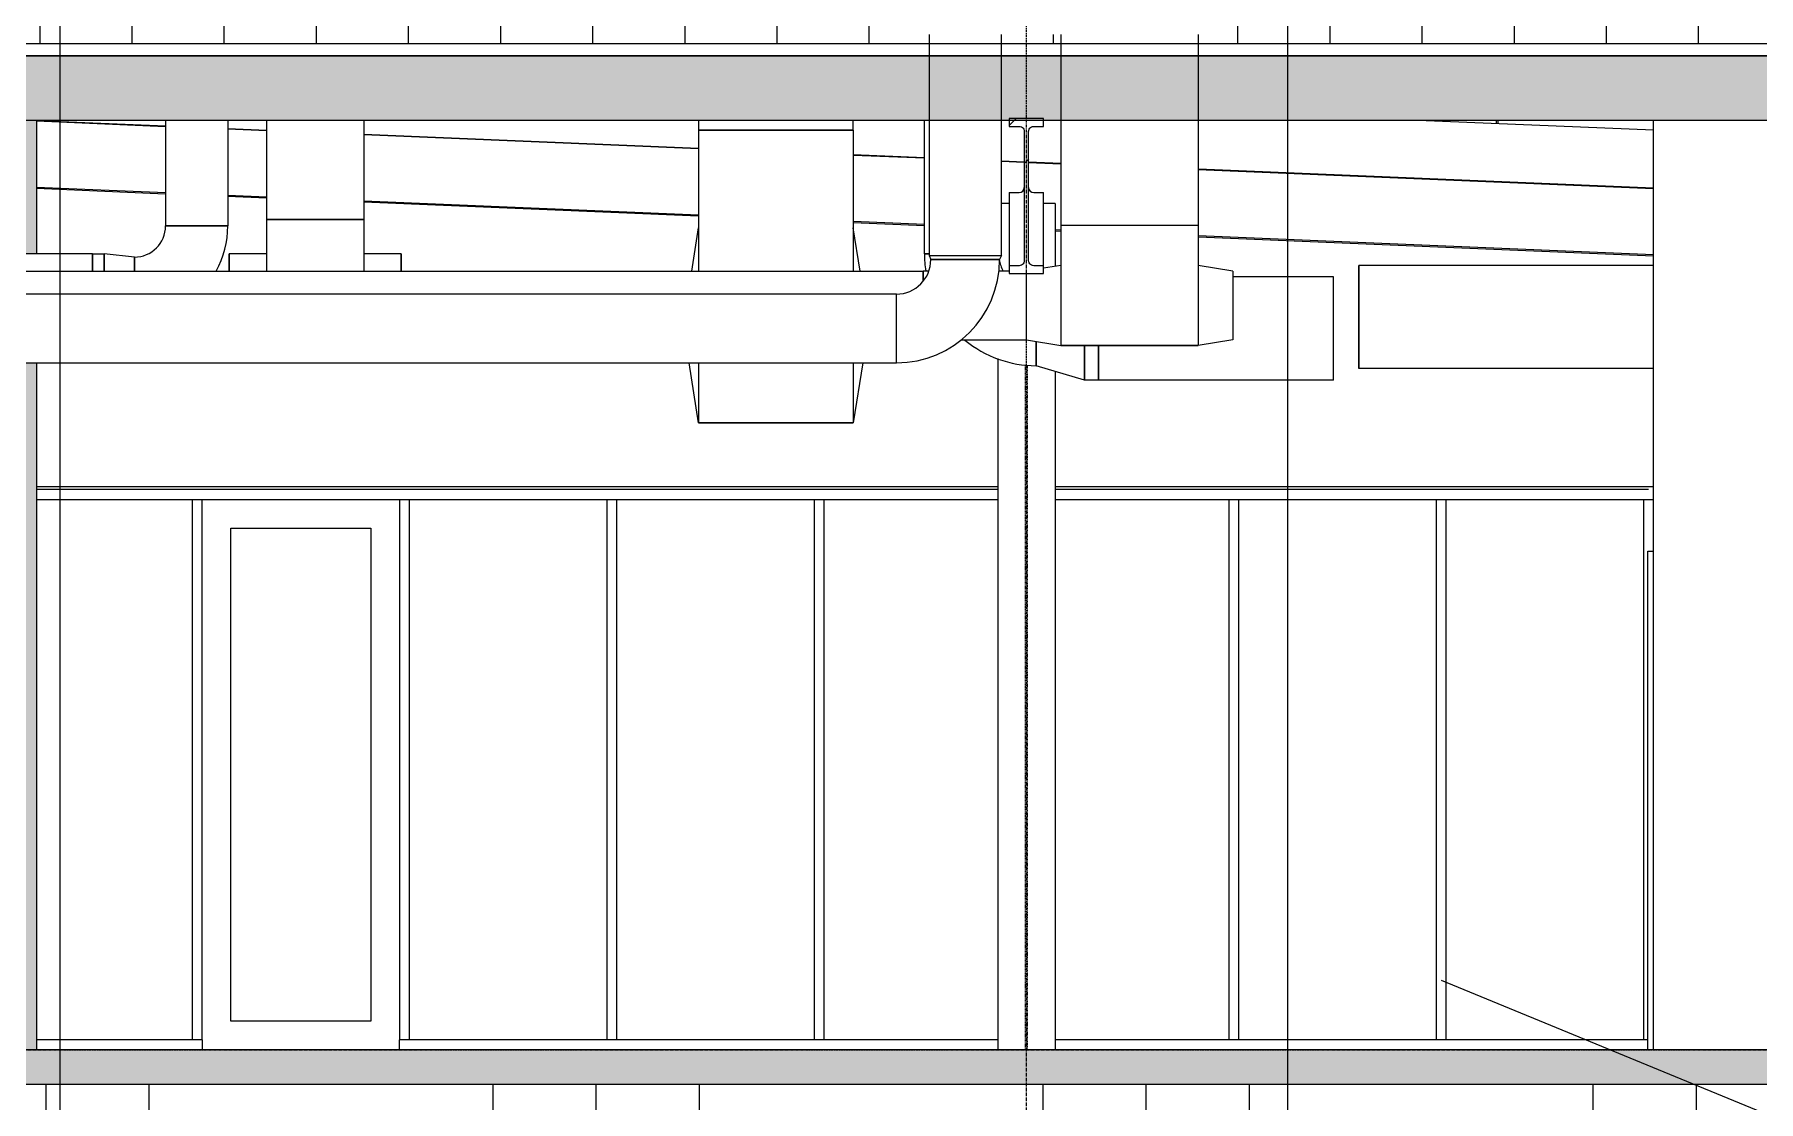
# Model space of a CAD drawing. Header units: inches. Extents: x 21408 to 98131, y -290 to 853.
# Drawn here: x 29063.3 to 29364.2, y -9 to 177.1 of the extents above; entities that cross this region are included whole.
import ezdxf

# ---------------------------------------------------------------- set-up
doc = ezdxf.new("R2010")
doc.units = ezdxf.units.IN
doc.header["$MEASUREMENT"] = 0
doc.linetypes.add('Grid Line 1_2_', pattern=[0.875, 0.5, -0.125, 0.125, -0.125])
doc.linetypes.add('Hidden 1_8_', pattern=[0.1875, 0.125, -0.0625])
for name, color, linetype, lineweight in [('A-ANNO-IDEN', 131, 'Continuous', 9), ('A-CLNG', 13, 'Continuous', 9), ('A-CLNG-PATT', 13, 'Continuous', 25), ('A-DOOR', 31, 'Continuous', 9), ('A-DOOR-FRAM', 31, 'Continuous', 9), ('A-FLOR', 192, 'Continuous', 9), ('A-FLOR-LEVL', 51, 'Continuous', 9), ('A-FLOR-PATT', 8, 'Continuous', 25), ('A-GLAZ-CWMG', 51, 'Continuous', 9), ('A-ROOF', 132, 'Continuous', 9), ('A-ROOF-PATT', 132, 'Continuous', 9), ('A-WALL', 113, 'Continuous', 9), ('A-WALL-PATT', 111, 'Continuous', 25), ('C-TOPO', 7, 'Continuous', 9), ('G-ANNO-SYMB', 111, 'Continuous', 9), ('I-WALL', 2, 'Continuous', 9), ('M-HVAC-DUCT', 70, 'Continuous', 9), ('M-HVAC-DUCT-ANNO', 70, 'Continuous', 9), ('S-BEAM', 12, 'Continuous', 9), ('S-COLS', 52, 'Continuous', 9), ('S-GRID', 1, 'Continuous', 9)]:
    doc.layers.add(name, color=color, linetype=linetype, lineweight=lineweight)

# ---------------------------------------------------------------- blocks, each defined once
blk = doc.blocks.new('Struct_Xcel_Sports Complex_rvt-2-Building Section - North_South looking East _ Clinic')
at = {"layer": 'A-FLOR-PATT', "lineweight": 9}
h = blk.add_hatch(dxfattribs=at)
h.set_pattern_fill('FP_26', style=0, pattern_type=2)
h.set_pattern_definition([(50, (22033.27, 107.706), (55.0854, -4.8198), [5.76, -63.36]), (355, (22033.27, 107.706), (-10.6557, 57.7685), [4.608, -50.688]), (100.451, (22037.863, 107.305), (44.4295, 52.9487), [4.895, -53.848]), (46.184, (22033.27, 123.066), (81.9644, -12.712), [8.64, -95.04]), (96.636, (22040.1, 122.01), (71.7815, 74.8124), [7.343, -80.772]), (351.184, (22033.27, 123.07), (71.782, 74.8124), [6.912, -76.032]), (21, (22040.95, 119.226), (45.842, -30.9215), [5.76, -63.36]), (326, (22040.95, 119.226), (18.687, 55.6915), [4.608, -50.688]), (71.451, (22044.77, 116.65), (64.529, 24.77), [4.895, -53.848]), (37.5, (22033.272, 107.706), (0.9339, 25.5668), [2.534, -47.539, 2.534, -48.922, -50.88]), (37.5, (22033.272, 107.706), (0.9339, 25.5668), [-101.53, 2.534, -48.346]), (7.5, (22033.272, 107.706), (20.20404, 30.2913), [2.534, -26.803, 2.534, -46.387, -19.392]), (7.5, (22033.272, 107.706), (20.20404, 30.2913), [-78.259, 2.534, -16.858]), (327.5, (22016.146, 107.706), (40.9978, -1.7324), [2.534, -16.666, 2.534, -57.37, -79.488]), (327.5, (22016.146, 107.706), (40.9978, -1.7324), [-79.104, 2.534, -76.954]), (317.5, (22008.466, 107.706), (44.7889, 7.6878), [2.534, -22.426, 2.534, -37.248, -56.448]), (317.5, (22008.466, 107.706), (44.7889, 7.6878), [-64.742, 2.534, -53.914])])
h.paths.add_polyline_path([(21794.49, -6), (22790.8, -6), (22790.8, 0), (20899.55, 0), (20899.55, -6), (21484.64, -6)], flags=0)
at = {"layer": 'A-FLOR', "color": 250, "lineweight": 25}
for p, q in [((22790.8, 0), (20899.55, 0)), ((20899.55, -6), (22790.8, -6))]:
    blk.add_line(p, q, dxfattribs=at)
blk = doc.blocks.new('W-Wide Flange-Column - B4_E-1401721-Building Section - North_South looking East _ Clinic')
at = {"layer": 'S-COLS', "linetype": 'Hidden 1_8_'}
for p, q in [((22542.9, 0), (22542.9, 119.47)), ((22543.21, 119.44), (22543.21, 0))]:
    blk.add_line(p, q, dxfattribs=at)
blk = doc.blocks.new('W-Wide Flange - 2_-3_ deep-1401662-Building Section - North_South looking East _ Clinic')
at = {"layer": 'S-BEAM'}
h = blk.add_hatch(dxfattribs=at)
h.set_pattern_fill('FP_16', color=256, style=0, pattern_type=2)
h.set_pattern_definition([(45, (22033.272, 107.706), (-19.007, 19.007), []), (45, (22033.272, 136.506), (-19.007, 19.007), [])])
h.paths.add_polyline_path([(22540.05, 135.4), (22546.05, 135.4), (22546.05, 136.76), (22544.12, 136.78), (22543.76, 136.96), (22543.52, 137.27), (22543.43, 137.65), (22543.45, 160.37), (22543.62, 160.73), (22543.93, 160.97), (22544.32, 161.06), (22546.05, 161.06), (22546.05, 162.42), (22540.05, 162.42), (22540.05, 161.06), (22541.99, 161.04), (22542.34, 160.87), (22542.59, 160.56), (22542.68, 160.17), (22542.66, 137.45), (22542.48, 137.1), (22542.17, 136.85), (22541.79, 136.76), (22540.05, 136.76)], flags=0)
at = {"layer": 'S-BEAM', "lineweight": 15}
for p, q in [((22546.05, 162.42), (22540.05, 162.42)), ((22540.05, 162.42), (22540.05, 161.06)), ((22540.05, 161.06), (22541.79, 161.06)), ((22542.68, 160.17), (22542.68, 137.65)), ((22543.43, 137.65), (22543.43, 160.17)), ((22544.32, 161.06), (22546.05, 161.06)), ((22546.05, 161.06), (22546.05, 162.42)), ((22541.79, 136.76), (22540.05, 136.76)), ((22540.05, 136.76), (22540.05, 135.4)), ((22546.05, 136.76), (22544.32, 136.76)), ((22546.05, 135.4), (22546.05, 136.76)), ((22540.05, 135.4), (22546.05, 135.4))]:
    blk.add_line(p, q, dxfattribs=at)
at = {"layer": 'S-BEAM'}
for p, q in [((22540.05, 149.5), (22541.79, 149.5)), ((22540.05, 149.5), (22540.05, 136.76)), ((22544.32, 149.5), (22546.05, 149.5)), ((22546.05, 136.76), (22546.05, 149.5))]:
    blk.add_line(p, q, dxfattribs=at)
at = {"layer": 'S-BEAM', "lineweight": 15, "flags": 128}
for points in [[(22541.79, 161.06), (22541.99, 161.04), (22542.17, 160.97), (22542.34, 160.87), (22542.48, 160.73), (22542.59, 160.56), (22542.66, 160.37), (22542.68, 160.17)], [(22543.43, 160.17), (22543.45, 160.37), (22543.52, 160.56), (22543.62, 160.73), (22543.76, 160.87), (22543.93, 160.97), (22544.12, 161.04), (22544.32, 161.06)], [(22542.68, 137.65), (22542.66, 137.45), (22542.59, 137.27), (22542.48, 137.1), (22542.34, 136.96), (22542.17, 136.85), (22541.99, 136.78), (22541.79, 136.76)], [(22544.32, 136.76), (22544.12, 136.78), (22543.93, 136.85), (22543.76, 136.96), (22543.62, 137.1), (22543.52, 137.27), (22543.45, 137.45), (22543.43, 137.65)]]:
    blk.add_lwpolyline(points, dxfattribs=at)
at = {"layer": 'S-BEAM'}
for centre, start_param, end_param in [((22541.79, 150.39), 4.712389, 6.283185), ((22544.32, 150.39), 3.141593, 4.712389)]:
    blk.add_ellipse(centre, major_axis=(0.89, 0), ratio=0.999133, start_param=start_param, end_param=end_param, dxfattribs=at)
blk = doc.blocks.new('W-Wide Flange - W12X16-1341241-Building Section - North_South looking East _ Clinic')
at = {"layer": 'S-BEAM'}
for p, q in [((22392.8, 161), (22370.3, 161.94)), ((22410.43, 160.27), (22403.68, 160.55)), ((22485.83, 157.13), (22427.43, 159.56)), ((22525.24, 155.49), (22512.83, 156)), ((22542.68, 154.76), (22538.68, 154.93)), ((22549.05, 154.49), (22543.43, 154.73)), ((22652.49, 150.18), (22573.05, 153.49)), ((22370.3, 150.46), (22392.8, 149.52)), ((22403.68, 149.07), (22410.43, 148.79)), ((22427.43, 148.08), (22485.83, 145.65)), ((22512.83, 144.52), (22525.24, 144.01)), ((22548.05, 143.06), (22549.05, 143.01)), ((22573.05, 142.01), (22652.49, 138.7))]:
    blk.add_line(p, q, dxfattribs=at)
blk = doc.blocks.new('Rectangular Mullion - Interior 1_75_ x 4_5_-1316220-Building Section - North_South looking East _ Clinic')
at = {"layer": 'A-GLAZ-CWMG'}
for q in [(22370.3, 1.75), (22399.18, 0)]:
    blk.add_line((22399.18, 1.75), q, dxfattribs=at)
blk = doc.blocks.new('Rectangular Mullion - Interior 1_75_ x 4_5_-1220307-Building Section - North_South looking East _ Clinic')
at = {"layer": 'A-GLAZ-CWMG'}
for p, q in [((22650.74, 96), (22652.49, 96)), ((22650.74, 96), (22650.74, 1.75)), ((22651.49, 1.75), (22650.74, 1.75))]:
    blk.add_line(p, q, dxfattribs=at)
blk = doc.blocks.new('Rectangular Mullion - Interior 1_75_ x 4_5_-1214729-Building Section - North_South looking East _ Clinic')
at = {"layer": 'A-GLAZ-CWMG'}
for p, q in [((22615.43, 97.75), (22579.24, 97.75)), ((22579.24, 96), (22615.43, 96))]:
    blk.add_line(p, q, dxfattribs=at)
blk = doc.blocks.new('Rectangular Mullion - Interior 1_75_ x 4_5_-1214730-Building Section - North_South looking East _ Clinic')
at = {"layer": 'A-GLAZ-CWMG'}
blk.add_line((22651.49, 1.75), (22615.43, 1.75), dxfattribs=at)
blk = doc.blocks.new('Rectangular Mullion - Interior 1_75_ x 4_5_-1220285-Building Section - North_South looking East _ Clinic')
at = {"layer": 'A-GLAZ-CWMG'}
for p, q in [((22614.55, 96), (22616.3, 96)), ((22614.55, 96), (22614.55, 1.75)), ((22616.3, 1.75), (22616.3, 96)), ((22616.3, 1.75), (22614.55, 1.75))]:
    blk.add_line(p, q, dxfattribs=at)
blk = doc.blocks.new('Single-Flush - 36_ x 84_-1318898-Building Section - North_South looking East _ Clinic')
at = {"layer": 'A-DOOR-FRAM'}
for p, q in [((22651.49, 0), (22651.49, 87)), ((22651.49, 87), (22652.49, 87))]:
    blk.add_line(p, q, dxfattribs=at)
blk = doc.blocks.new('Rectangular Mullion - Interior 1_75_ x 4_5_-1314717-Building Section - North_South looking East _ Clinic')
at = {"layer": 'A-GLAZ-CWMG'}
blk.add_line((22538.05, 1.75), (22506.87, 1.75), dxfattribs=at)
blk = doc.blocks.new('Rectangular Mullion - Interior 1_75_ x 4_5_-V44-Building Section - North_South looking East _ Clinic')
at = {"layer": 'A-GLAZ-CWMG'}
blk.add_line((22579.24, 1.75), (22548.05, 1.75), dxfattribs=at)
blk = doc.blocks.new('Rectangular Mullion - Interior 1_75_ x 4_5_-V45-Building Section - North_South looking East _ Clinic')
at = {"layer": 'A-GLAZ-CWMG'}
blk.add_line((22615.43, 1.75), (22579.24, 1.75), dxfattribs=at)
blk = doc.blocks.new('Rectangular Mullion - Interior 1_75_ x 4_5_-1314719-Building Section - North_South looking East _ Clinic')
at = {"layer": 'A-GLAZ-CWMG'}
for p, q in [((22506.87, 97.75), (22470.68, 97.75)), ((22470.68, 96), (22506.87, 96))]:
    blk.add_line(p, q, dxfattribs=at)
blk = doc.blocks.new('Rectangular Mullion - Interior 1_75_ x 4_5_-V46-Building Section - North_South looking East _ Clinic')
at = {"layer": 'A-GLAZ-CWMG'}
for p, q in [((22538.05, 97.75), (22506.87, 97.75)), ((22506.87, 96), (22538.05, 96))]:
    blk.add_line(p, q, dxfattribs=at)
blk = doc.blocks.new('Rectangular Mullion - Interior 1_75_ x 4_5_-V47-Building Section - North_South looking East _ Clinic')
at = {"layer": 'A-GLAZ-CWMG'}
for p, q in [((22579.24, 97.75), (22548.05, 97.75)), ((22548.05, 96), (22579.24, 96))]:
    blk.add_line(p, q, dxfattribs=at)
blk = doc.blocks.new('Rectangular Mullion - Interior 1_75_ x 4_5_-1314720-Building Section - North_South looking East _ Clinic')
at = {"layer": 'A-GLAZ-CWMG'}
for p, q in [((22578.37, 96), (22580.12, 96)), ((22578.37, 96), (22578.37, 1.75)), ((22580.12, 1.75), (22580.12, 96)), ((22580.12, 1.75), (22578.37, 1.75))]:
    blk.add_line(p, q, dxfattribs=at)
blk = doc.blocks.new('Door_Single_Storefront - one-1371409-Building Section - North_South looking East _ Clinic')
at = {"layer": 'A-DOOR'}
for p, q in [((22404.18, 5), (22404.18, 91)), ((22404.18, 91), (22428.62, 91)), ((22428.62, 91), (22428.62, 5)), ((22428.62, 5), (22404.18, 5))]:
    blk.add_line(p, q, dxfattribs=at)
blk = doc.blocks.new('Rectangular Mullion - Interior 1_75_ x 4_5_-1315442-Building Section - North_South looking East _ Clinic')
at = {"layer": 'A-GLAZ-CWMG'}
for p in [(22433.62, 0), (22470.68, 1.75)]:
    blk.add_line(p, (22433.62, 1.75), dxfattribs=at)
blk = doc.blocks.new('Rectangular Mullion - Interior 1_75_ x 4_5_-1316222-Building Section - North_South looking East _ Clinic')
at = {"layer": 'A-GLAZ-CWMG'}
for p, q in [((22398.3, 97.75), (22370.3, 97.75)), ((22370.3, 96), (22398.3, 96))]:
    blk.add_line(p, q, dxfattribs=at)
blk = doc.blocks.new('Rectangular Elbow - Radius - 1 W-1453818-Building Section - North_South looking East _ Clinic')
at = {"layer": 'M-HVAC-DUCT'}
for p, q in [((22601.05, 136.82), (22601.05, 118.82)), ((22601.05, 118.82), (22601.05, 136.82)), ((22652.48, 136.82), (22601.05, 136.82)), ((22652.48, 118.82), (22601.05, 118.82))]:
    blk.add_line(p, q, dxfattribs=at)
blk = doc.blocks.new('Rectangular Elbow - Radius - 1 W-1457273-Building Section - North_South looking East _ Clinic')
at = {"layer": 'M-HVAC-DUCT'}
for p, q in [((22485.83, 160.38), (22512.83, 160.38)), ((22485.83, 160.38), (22485.83, 135.81)), ((22512.83, 160.38), (22512.83, 135.81)), ((22485.83, 119.77), (22485.83, 109.38)), ((22512.83, 119.77), (22512.83, 109.38)), ((22485.83, 109.38), (22512.83, 109.38)), ((22512.83, 109.38), (22485.83, 109.38))]:
    blk.add_line(p, q, dxfattribs=at)
blk = doc.blocks.new('Round to Rectangular Transition - Angle - 45 Degree-1457275-Building Section - North_South looking East _ Clinic')
at = {"layer": 'M-HVAC-DUCT'}
for p, q in [((22484.63, 135.82), (22485.83, 143.38)), ((22514.03, 135.82), (22512.83, 143.38)), ((22485.83, 109.38), (22484.18, 119.82)), ((22514.49, 119.82), (22512.83, 109.38)), ((22485.83, 109.38), (22512.83, 109.38))]:
    blk.add_line(p, q, dxfattribs=at)
blk = doc.blocks.new('Rectangular Elbow - Radius - 1 W-1459285-Building Section - North_South looking East _ Clinic')
at = {"layer": 'M-HVAC-DUCT'}
for p, q in [((22335.05, 138.82), (22335.05, 135.82)), ((22335.05, 135.82), (22335.05, 138.82)), ((22347.03, 138.82), (22335.05, 138.82)), ((22380.05, 138.82), (22353.03, 138.82)), ((22380.05, 138.82), (22380.05, 135.82))]:
    blk.add_line(p, q, dxfattribs=at)
blk = doc.blocks.new('Rectangular Elbow - Radius - 1 W-1453792-Building Section - North_South looking East _ Clinic')
at = {"layer": 'M-HVAC-DUCT'}
for p, q in [((22525.24, 138.82), (22526.05, 138.82)), ((22544.74, 123.54), (22544.74, 119.32))]:
    blk.add_line(p, q, dxfattribs=at)
for radius, start, end in [(19.5, 180, 188.8511), (6.5, 188.8076, 207.6079), (19.5, 230.4864, 270)]:
    blk.add_arc((22544.74, 138.82), radius, start, end, dxfattribs=at)
blk = doc.blocks.new('Rectangular Transition - Angle - 45 Degree-1453822-Building Section - North_South looking East _ Clinic')
at = {"layer": 'M-HVAC-DUCT'}
for p, q in [((22544.74, 119.32), (22544.74, 123.54)), ((22553.19, 122.82), (22553.19, 116.82)), ((22553.19, 116.82), (22544.74, 119.32))]:
    blk.add_line(p, q, dxfattribs=at)
blk = doc.blocks.new('Rectangular Elbow - Mitered - Standard-1469788-Building Section - North_South looking East _ Clinic')
at = {"layer": 'M-HVAC-DUCT'}
for p, q in [((22596.66, 134.82), (22579.05, 134.82)), ((22596.66, 116.82), (22596.66, 134.82)), ((22555.66, 116.82), (22555.66, 122.82)), ((22596.66, 116.82), (22555.66, 116.82))]:
    blk.add_line(p, q, dxfattribs=at)
blk = doc.blocks.new('Rectangular Elbow - Radius - 1 W-1554771-Building Section - North_South looking East _ Clinic')
at = {"layer": 'M-HVAC-DUCT'}
for p, q in [((22410.43, 144.82), (22427.43, 144.82)), ((22410.43, 144.82), (22410.43, 135.79)), ((22427.43, 144.82), (22427.43, 135.79))]:
    blk.add_line(p, q, dxfattribs=at)
blk = doc.blocks.new('Rectangular Transition - Angle - 45 Degree-1554773-Building Section - North_South looking East _ Clinic')
at = {"layer": 'M-HVAC-DUCT'}
for p, q in [((22403.93, 135.82), (22403.93, 138.82)), ((22410.43, 138.82), (22403.93, 138.82)), ((22433.93, 138.82), (22427.43, 138.82)), ((22433.93, 138.82), (22433.93, 135.82))]:
    blk.add_line(p, q, dxfattribs=at)
blk = doc.blocks.new('Rectangular Elbow - Radius - 1 W-1554887-Building Section - North_South looking East _ Clinic')
at = {"layer": 'M-HVAC-DUCT'}
for p, q in [((22392.8, 143.7), (22403.68, 143.7)), ((22387.37, 135.82), (22387.37, 138.26))]:
    blk.add_line(p, q, dxfattribs=at)
for radius, start in [(5.44, 270), (16.31, 331.0914)]:
    blk.add_arc((22387.37, 143.7), radius, start, 0, dxfattribs=at)
blk = doc.blocks.new('Rectangular Transition - Angle - 45 Degree-1554892-Building Section - North_South looking East _ Clinic')
at = {"layer": 'M-HVAC-DUCT'}
for p, q in [((22382.08, 135.82), (22382.08, 138.82)), ((22387.37, 138.26), (22382.08, 138.82)), ((22387.37, 138.26), (22387.37, 135.82))]:
    blk.add_line(p, q, dxfattribs=at)
blk = doc.blocks.new('Rectangular Elbow - Radius - 1 W-1464269-Building Section - North_South looking East _ Clinic')
at = {"layer": 'M-HVAC-DUCT'}
for p, q in [((22526.37, 137.82), (22538.37, 137.82)), ((22520.37, 119.82), (22520.37, 131.82))]:
    blk.add_line(p, q, dxfattribs=at)
for radius in [6, 18]:
    blk.add_arc((22520.37, 137.82), radius, 270, 360, dxfattribs=at)
blk = doc.blocks.new('Rectangular Transition - Angle - 45 Degree-1464678-Building Section - North_South looking East _ Clinic')
at = {"layer": 'M-HVAC-DUCT'}
for p, q in [((22526.05, 138.57), (22538.68, 138.57)), ((22526.05, 138.57), (22526.37, 137.82)), ((22538.68, 138.57), (22538.37, 137.82)), ((22538.37, 137.82), (22526.37, 137.82))]:
    blk.add_line(p, q, dxfattribs=at)
blk = doc.blocks.new('Rectangular Elbow - Radius - 1 W-1557176-Building Section - North_South looking East _ Clinic')
at = {"layer": 'M-HVAC-DUCT'}
for p, q in [((22525.05, 134.16), (22525.05, 135.82)), ((22525.98, 135.82), (22525.05, 135.82)), ((22540.09, 135.82), (22538.24, 135.82)), ((22531.62, 123.82), (22543.05, 123.82))]:
    blk.add_line(p, q, dxfattribs=at)
blk = doc.blocks.new('Rectangular Elbow - Radius - 1 W-1463498-Building Section - North_South looking East _ Clinic')
at = {"layer": 'M-HVAC-DUCT'}
for p, q in [((22549.05, 143.82), (22573.05, 143.82)), ((22549.05, 143.82), (22549.05, 122.82)), ((22573.05, 143.82), (22573.05, 122.82)), ((22549.05, 122.82), (22573.05, 122.82)), ((22573.05, 122.82), (22549.05, 122.82))]:
    blk.add_line(p, q, dxfattribs=at)
blk = doc.blocks.new('Rectangular Transition - Angle - 45 Degree-1557718-Building Section - North_South looking East _ Clinic')
at = {"layer": 'M-HVAC-DUCT'}
for p, q in [((22549.05, 136.82), (22546.05, 136.32)), ((22579.05, 135.82), (22573.05, 136.82)), ((22579.05, 135.82), (22579.05, 123.82)), ((22543.05, 123.82), (22543.05, 135.4)), ((22543.05, 123.82), (22549.05, 122.82)), ((22579.05, 123.82), (22573.05, 122.82)), ((22549.05, 122.82), (22573.05, 122.82))]:
    blk.add_line(p, q, dxfattribs=at)

msp = doc.modelspace()

# ---------------------------------------------------------------- hatches: boundary and pattern name
at = {"layer": 'A-CLNG-PATT', "lineweight": 5}
h = msp.add_hatch(color=256, dxfattribs=at)
h.paths.add_polyline_path([(28294.18, 173.3), (29219.4, 173.3), (29219.4, 173.43), (27584.9, 173.37), (27584.9, 173.3), (28255.44, 173.3)], flags=0)
h.paths.add_polyline_path([(29479.9, 173.3), (29479.9, 173.43), (29266.4, 173.43), (29266.4, 173.3), (29475.47, 173.3)], flags=0)
h.paths.add_polyline_path([(29242.4, 173.3), (29242.4, 173.43), (29232.02, 173.43), (29232.02, 173.3)], flags=0)
at = {"layer": 'A-CLNG-PATT', "lineweight": 9}
h = msp.add_hatch(dxfattribs=at)
h.set_pattern_fill('FP_19', color=256, style=0, pattern_type=2)
h.set_pattern_definition([(161.57, (22034.232, 108.666), (-7.6802237, -0.0009796), [0, -54.643, 6.067, 0]), (18.43, (22032.312, 108.666), (-7.6802237, 0.0009796), [0, -54.643, 6.067, 0]), (108.43, (22034.232, 108.666), (3.8382953, -19.2013653), [18.211, -42.499]), (71.57, (22032.312, 108.666), (3.8382953, 19.2013653), [18.211, -42.499])])
h.paths.add_polyline_path([(27584.9, 162.17), (29479.9, 162.17), (29479.9, 173.3), (27584.9, 173.3), (27584.9, 164.32)], flags=0)
at = {"layer": 'A-ROOF-PATT'}
h = msp.add_hatch(dxfattribs=at)
h.set_pattern_fill('FP_20', color=256, style=0, pattern_type=2)
h.set_pattern_definition([(90, (180.953, -760.156), (-16.082, 1e-15), [])])
h.paths.add_polyline_path([(27582.4, 175.44), (29219.4, 175.44), (29219.4, 177.08), (29212.9, 177.08), (29212.9, 187.08), (29206.18, 187.08), (29206.18, 181.36), (29179.18, 181.36), (29179.18, 187.08), (29174.4, 187.08), (29174.4, 188.22), (29140.02, 188.22), (29140.02, 188.72), (29126.4, 188.72), (29126.4, 182.6), (29120.77, 182.6), (29120.77, 180.61), (29103.77, 180.61), (29103.77, 182.6), (29097.02, 182.6), (29097.02, 180.04), (29086.15, 180.04), (29086.15, 182.6), (29082.4, 182.6), (29082.4, 188.72), (29066.15, 188.71), (29066.15, 187.71), (29063.9, 187.71), (29063.9, 187.44), (29045.35, 187.44), (29045.32, 178.05), (29044.26, 178), (29041.45, 178.05), (29041.45, 185), (29035.54, 185), (29035.47, 181.13), (29034.9, 181.61), (29034.9, 176.44), (29032.08, 176.44), (29032.08, 187.44), (27815.15, 187.45), (27815.15, 187.6), (27582.4, 187.6), (27582.4, 183.85)], flags=0)
h.paths.add_polyline_path([(29478.4, 175.44), (29478.4, 188.22), (29426.65, 188.22), (29426.65, 179.08), (29421.87, 179.08), (29421.87, 177.1), (29394.87, 177.1), (29394.87, 179.08), (29382.46, 179.08), (29382.46, 176.41), (29369.46, 176.41), (29369.46, 179.08), (29363.27, 179.08), (29363.27, 188.22), (29272.4, 188.22), (29272.4, 177.08), (29266.4, 177.08), (29266.4, 175.44), (29475.47, 175.44)], flags=0)
h.paths.add_polyline_path([(29242.4, 175.44), (29242.4, 177.08), (29232.02, 177.08), (29232.02, 175.44)], flags=0)
h.paths.add_polyline_path([(29034.9, 184.92), (29035.01, 184.93), (29034.92, 185.01), (29034.9, 184.93)], flags=0)
at = {"layer": 'A-WALL-PATT', "lineweight": 9}
h = msp.add_hatch(dxfattribs=at)
h.set_pattern_fill('FP_23', color=256, style=0, pattern_type=2)
h.set_pattern_definition([(0, (22370.55, 146.5), (-193, 193), [48, -145]), (90, (22370.55, 146.5), (-193, 1e-14), [96.25, -96.75]), (180, (22418.55, 242.75), (-193, 193), [48, -145]), (90, (22418.55, 146.5), (-193, 1e-14), [96.25, -96.75]), (180, (22418.55, 243), (-193, 193), [48, -145]), (90, (22418.55, 243), (-193, 1e-14), [96.25, -96.75]), (0, (22370.55, 339.25), (-193, 193), [48, -145]), (90, (22370.55, 243), (-193, 1e-14), [96.25, -96.75]), (0, (22418.8, 194.5), (-193, 193), [48, -145]), (90, (22418.8, 146.25), (-193, 1e-14), [48.25, -144.75]), (90, (22466.8, 146.25), (-193, 1e-14), [48.25, -144.75]), (0, (22418.8, 291), (-193, 193), [48, -145]), (90, (22418.8, 194.75), (-193, 1e-14), [96.25, -96.75]), (180, (22466.8, 194.75), (-193, 193), [48, -145]), (90, (22466.8, 194.75), (-193, 1e-14), [96.25, -96.75]), (90, (22418.8, 291.25), (-193, 1e-14), [48, -145]), (180, (22466.8, 291.25), (-193, 193), [48, -145]), (90, (22466.8, 291.25), (-193, 1e-14), [48, -145]), (0, (22467.05, 146.5), (-193, 193), [48, -145]), (90, (22467.05, 146.5), (-193, 1e-14), [96.25, -96.75]), (180, (22515.05, 242.75), (-193, 193), [48, -145]), (90, (22515.05, 146.5), (-193, 1e-14), [96.25, -96.75]), (180, (22515.05, 243), (-193, 193), [48, -145]), (90, (22515.05, 243), (-193, 1e-14), [96.25, -96.75]), (180, (22515.05, 339.25), (-193, 193), [48, -145]), (90, (22467.05, 243), (-193, 1e-14), [96.25, -96.75]), (0, (22515.3, 194.5), (-193, 193), [48, -145]), (90, (22515.3, 146.25), (-193, 1e-14), [48.25, -144.75]), (90, (22563.3, 146.25), (-193, 1e-14), [48.25, -144.75]), (0, (22515.3, 291), (-193, 193), [48, -145]), (90, (22515.3, 194.75), (-193, 1e-14), [96.25, -96.75]), (180, (22563.3, 194.75), (-193, 193), [48, -145]), (90, (22563.3, 194.75), (-193, 1e-14), [96.25, -96.75]), (90, (22515.3, 291.25), (-193, 1e-14), [48, -145]), (180, (22563.3, 291.25), (-193, 193), [48, -145]), (90, (22563.3, 291.25), (-193, 1e-14), [48, -145])])
h.paths.add_polyline_path([(29345.83, 160.46), (29345.83, 162.17), (29304.77, 162.17), (29339.91, 160.7)], flags=0)
h.paths.add_polyline_path([(29146.26, 188.22), (29174.4, 188.22), (29174.4, 190), (29140.02, 190), (29140.02, 188.22)], flags=0)
h.paths.add_polyline_path([(29272.4, 188.22), (29363.27, 188.22), (29363.27, 190), (29272.4, 190), (29272.4, 189.31)], flags=0)
h.paths.add_polyline_path([(29475.47, 188.22), (29478.4, 188.23), (29478.4, 190), (29426.65, 190), (29426.65, 188.22), (29456.11, 188.22)], flags=0)
at = {"layer": 'A-WALL-PATT', "lineweight": 5}
h = msp.add_hatch(color=256, dxfattribs=at)
h.paths.add_polyline_path([(29052.15, 0), (29063.65, 0), (29063.65, 119.82), (29052.15, 119.82), (29052.15, 76.43)], flags=0)
h.paths.add_polyline_path([(29063.65, 138.82), (29063.65, 162.17), (29052.15, 162.17), (29052.15, 138.82), (29059.49, 138.82)], flags=0)
at = {"layer": 'C-TOPO'}
h = msp.add_hatch(dxfattribs=at)
h.set_pattern_fill('FP_17', color=256, style=0, pattern_type=2)
h.set_pattern_definition([(0, (22033.27, 107.706), (48, 48), [48, -48]), (0, (22033.27, 125.706), (48, 48), [48, -48]), (0, (22033.27, 143.706), (48, 48), [48, -48]), (90, (22039.27, 149.706), (-48, 48), [48, -48]), (90, (22057.27, 149.706), (-48, 48), [48, -48]), (90, (22075.27, 149.706), (-48, 48), [48, -48])])
h.paths.add_polyline_path([(29695.76, -79.81), (29727.22, -79.81), (29727.22, 0), (29494.15, 0), (29494.15, -36), (29497.15, -36), (29497.15, -48), (29479.15, -48), (29479.15, -36), (29484.15, -36), (29484.15, -6), (27592.9, -6), (27592.9, -36), (27597.9, -36), (27597.9, -48), (27579.9, -48), (27579.9, -36), (27582.9, -36), (27582.9, 0), (27248.44, 0), (27248.44, -79.81), (29615, -79.81)], flags=0)
h.paths.add_polyline_path([(29244.95, -24), (29228.95, -24), (29228.95, -12), (29244.95, -12)], flags=0)

# ---------------------------------------------------------------- linework, layer by layer
at = {"layer": 'A-ANNO-IDEN', "color": 153}
msp.add_line((29308.77, 12.16), (29651.21, -128.87), dxfattribs=at)
at = {"layer": 'A-CLNG', "lineweight": 25}
for p, q in [((29479.9, 173.3), (27584.9, 173.3)), ((28174.77, 162.17), (29479.9, 162.17))]:
    msp.add_line(p, q, dxfattribs=at)
at = {"layer": 'A-CLNG'}
for p, q in [((29086.15, 161.08), (29063.65, 162.02)), ((29103.77, 160.35), (29097.02, 160.63)), ((29179.18, 157.21), (29120.77, 159.64)), ((29218.58, 155.56), (29206.18, 156.08)), ((29236.02, 154.84), (29232.02, 155)), ((29242.4, 154.57), (29236.77, 154.81)), ((29345.83, 150.26), (29266.4, 153.57))]:
    msp.add_line(p, q, dxfattribs=at)
at = {"layer": 'A-FLOR-LEVL', "linetype": 'Grid Line 1_2_'}
msp.add_line((27054.94, 0), (30354.24, 0), dxfattribs=at)
at = {"layer": 'A-ROOF', "lineweight": 25}
for p, q in [((29478.4, 175.44), (27582.4, 175.44)), ((27582.4, 173.43), (29479.9, 173.43))]:
    msp.add_line(p, q, dxfattribs=at)
at = {"layer": 'A-WALL'}
msp.add_line((29304.77, 162.17), (29345.83, 160.46), dxfattribs=at)
at = {"layer": 'G-ANNO-SYMB'}
for p, q in [((29067.7, 545.16), (29067.7, -79.66)), ((29281.97, 545.16), (29281.97, -79.66))]:
    msp.add_line(p, q, dxfattribs=at)
at = {"layer": 'I-WALL'}
for p, q in [((29063.65, 162.17), (29063.65, 138.82)), ((29345.83, 0), (29345.83, 162.17)), ((29086.15, 149.26), (29063.65, 150.2)), ((29103.77, 148.52), (29097.02, 148.81)), ((29179.18, 145.38), (29120.77, 147.82)), ((29218.58, 143.74), (29206.18, 144.26)), ((29242.4, 142.75), (29241.4, 142.79)), ((29345.83, 138.44), (29266.4, 141.75)), ((29063.65, 119.82), (29063.65, 0)), ((29063.65, 98.25), (29231.4, 98.25)), ((29241.4, 98.25), (29345.83, 98.25))]:
    msp.add_line(p, q, dxfattribs=at)
at = {"layer": 'M-HVAC-DUCT'}
for p, q in [((29219.4, 177.08), (29219.4, 138.57)), ((29232.02, 138.57), (29232.02, 177.08)), ((29242.4, 177.08), (29242.4, 143.82)), ((29266.4, 143.82), (29266.4, 177.08)), ((29086.15, 162.17), (29086.15, 143.7)), ((29097.02, 162.17), (29097.02, 143.7)), ((29103.77, 162.17), (29103.77, 144.82)), ((29120.77, 162.17), (29120.77, 144.82)), ((29179.18, 162.17), (29179.18, 160.38)), ((29206.18, 160.38), (29179.18, 160.38)), ((29206.18, 160.38), (29206.18, 162.17)), ((29218.58, 138.82), (29218.58, 162.17)), ((29120.77, 144.82), (29103.77, 144.82)), ((29097.02, 143.7), (29086.15, 143.7)), ((29073.4, 135.82), (29073.4, 138.82)), ((29073.4, 138.82), (29075.43, 138.82)), ((29075.43, 138.82), (29075.43, 135.82)), ((29219.4, 138.82), (29218.58, 138.82)), ((29046.4, 135.82), (29218.4, 135.82)), ((29218.4, 135.82), (29218.4, 134.16)), ((29213.71, 131.82), (28454.46, 131.82)), ((29246.53, 116.82), (29246.53, 122.82)), ((29249, 122.82), (29249, 116.82)), ((28454.46, 119.82), (29213.71, 119.82)), ((29249, 116.82), (29246.53, 116.82))]:
    msp.add_line(p, q, dxfattribs=at)
at = {"layer": 'M-HVAC-DUCT-ANNO'}
for p, q in [((29097.27, 138.82), (29097.27, 135.82)), ((29127.27, 135.82), (29127.27, 138.82)), ((29272.4, 135.82), (29272.4, 123.82)), ((29294.4, 136.82), (29294.4, 118.82)), ((29236.4, 123.82), (29236.4, 135.4))]:
    msp.add_line(p, q, dxfattribs=at)
at = {"layer": 'S-COLS'}
for p, q in [((29233.4, 147.62), (29232.02, 147.62)), ((29241.4, 147.62), (29239.4, 147.62)), ((29241.4, 147.62), (29241.4, 136.65)), ((29231.4, 120.55), (29231.4, 0)), ((29241.4, 118.34), (29241.4, 0))]:
    msp.add_line(p, q, dxfattribs=at)
at = {"layer": 'S-GRID', "linetype": 'Grid Line 1_2_'}
msp.add_line((29236.4, -273.16), (29236.4, 738.66), dxfattribs=at)
msp.add_line((29236.4, -273.16), (29236.4, 738.66), dxfattribs=at)

# ---------------------------------------------------------------- block references
at = {"color": 10, "lineweight": 5}
msp.add_blockref('Struct_Xcel_Sports Complex_rvt-2-Building Section - North_South looking East _ Clinic', (6693.34, 0), dxfattribs=at)
at = {"layer": 'A-DOOR'}
for name in ['Door_Single_Storefront - one-1371409-Building Section - North_South looking East _ Clinic', 'Single-Flush - 36_ x 84_-1318898-Building Section - North_South looking East _ Clinic']:
    msp.add_blockref(name, (6693.34, 0), dxfattribs=at)
at = {"layer": 'A-GLAZ-CWMG'}
for name, p in [('Rectangular Mullion - Interior 1_75_ x 4_5_-1316222-Building Section - North_South looking East _ Clinic', (6693.34, 0)), ('Rectangular Mullion - Interior 1_75_ x 4_5_-1314719-Building Section - North_South looking East _ Clinic', (6620.97, 0)), ('Rectangular Mullion - Interior 1_75_ x 4_5_-1314719-Building Section - North_South looking East _ Clinic', (6657.16, 0)), ('Rectangular Mullion - Interior 1_75_ x 4_5_-1314719-Building Section - North_South looking East _ Clinic', (6693.34, 0)), ('Rectangular Mullion - Interior 1_75_ x 4_5_-V46-Building Section - North_South looking East _ Clinic', (6693.34, 0)), ('Rectangular Mullion - Interior 1_75_ x 4_5_-V47-Building Section - North_South looking East _ Clinic', (6693.34, 0)), ('Rectangular Mullion - Interior 1_75_ x 4_5_-1214729-Building Section - North_South looking East _ Clinic', (6693.34, 0)), ('Rectangular Mullion - Interior 1_75_ x 4_5_-1214729-Building Section - North_South looking East _ Clinic', (6729.53, 0)), ('Rectangular Mullion - Interior 1_75_ x 4_5_-1314720-Building Section - North_South looking East _ Clinic', (6512.41, 0)), ('Rectangular Mullion - Interior 1_75_ x 4_5_-1314720-Building Section - North_South looking East _ Clinic', (6548.59, 0)), ('Rectangular Mullion - Interior 1_75_ x 4_5_-1314720-Building Section - North_South looking East _ Clinic', (6584.78, 0)), ('Rectangular Mullion - Interior 1_75_ x 4_5_-1314720-Building Section - North_South looking East _ Clinic', (6620.97, 0)), ('Rectangular Mullion - Interior 1_75_ x 4_5_-1314720-Building Section - North_South looking East _ Clinic', (6693.34, 0)), ('Rectangular Mullion - Interior 1_75_ x 4_5_-1220285-Building Section - North_South looking East _ Clinic', (6693.34, 0)), ('Rectangular Mullion - Interior 1_75_ x 4_5_-1220307-Building Section - North_South looking East _ Clinic', (6693.34, 0)), ('Rectangular Mullion - Interior 1_75_ x 4_5_-1316220-Building Section - North_South looking East _ Clinic', (6693.34, 0)), ('Rectangular Mullion - Interior 1_75_ x 4_5_-1315442-Building Section - North_South looking East _ Clinic', (6693.34, 0)), ('Rectangular Mullion - Interior 1_75_ x 4_5_-V45-Building Section - North_South looking East _ Clinic', (6584.78, 0)), ('Rectangular Mullion - Interior 1_75_ x 4_5_-1314717-Building Section - North_South looking East _ Clinic', (6693.34, 0)), ('Rectangular Mullion - Interior 1_75_ x 4_5_-V44-Building Section - North_South looking East _ Clinic', (6693.34, 0)), ('Rectangular Mullion - Interior 1_75_ x 4_5_-V45-Building Section - North_South looking East _ Clinic', (6693.34, 0)), ('Rectangular Mullion - Interior 1_75_ x 4_5_-1214730-Building Section - North_South looking East _ Clinic', (6693.34, 0))]:
    msp.add_blockref(name, p, dxfattribs=at)
at = {"layer": 'M-HVAC-DUCT'}
for name in ['Rectangular Elbow - Radius - 1 W-1457273-Building Section - North_South looking East _ Clinic', 'Rectangular Elbow - Radius - 1 W-1554771-Building Section - North_South looking East _ Clinic', 'Rectangular Elbow - Radius - 1 W-1554887-Building Section - North_South looking East _ Clinic', 'Round to Rectangular Transition - Angle - 45 Degree-1457275-Building Section - North_South looking East _ Clinic', 'Rectangular Elbow - Radius - 1 W-1463498-Building Section - North_South looking East _ Clinic', 'Rectangular Elbow - Radius - 1 W-1459285-Building Section - North_South looking East _ Clinic', 'Rectangular Transition - Angle - 45 Degree-1554892-Building Section - North_South looking East _ Clinic', 'Rectangular Transition - Angle - 45 Degree-1554773-Building Section - North_South looking East _ Clinic', 'Rectangular Elbow - Radius - 1 W-1453792-Building Section - North_South looking East _ Clinic', 'Rectangular Transition - Angle - 45 Degree-1464678-Building Section - North_South looking East _ Clinic', 'Rectangular Elbow - Radius - 1 W-1464269-Building Section - North_South looking East _ Clinic', 'Rectangular Elbow - Radius - 1 W-1557176-Building Section - North_South looking East _ Clinic', 'Rectangular Transition - Angle - 45 Degree-1557718-Building Section - North_South looking East _ Clinic', 'Rectangular Elbow - Radius - 1 W-1453818-Building Section - North_South looking East _ Clinic', 'Rectangular Elbow - Mitered - Standard-1469788-Building Section - North_South looking East _ Clinic', 'Rectangular Transition - Angle - 45 Degree-1453822-Building Section - North_South looking East _ Clinic']:
    msp.add_blockref(name, (6693.34, 0), dxfattribs=at)
at = {"layer": 'S-BEAM'}
for name in ['W-Wide Flange - W12X16-1341241-Building Section - North_South looking East _ Clinic', 'W-Wide Flange - 2_-3_ deep-1401662-Building Section - North_South looking East _ Clinic']:
    msp.add_blockref(name, (6693.34, 0), dxfattribs=at)
at = {"layer": 'S-COLS', "linetype": 'Hidden 1_8_'}
msp.add_blockref('W-Wide Flange-Column - B4_E-1401721-Building Section - North_South looking East _ Clinic', (6693.34, 0), dxfattribs=at)

doc.saveas('drawing.dxf')
